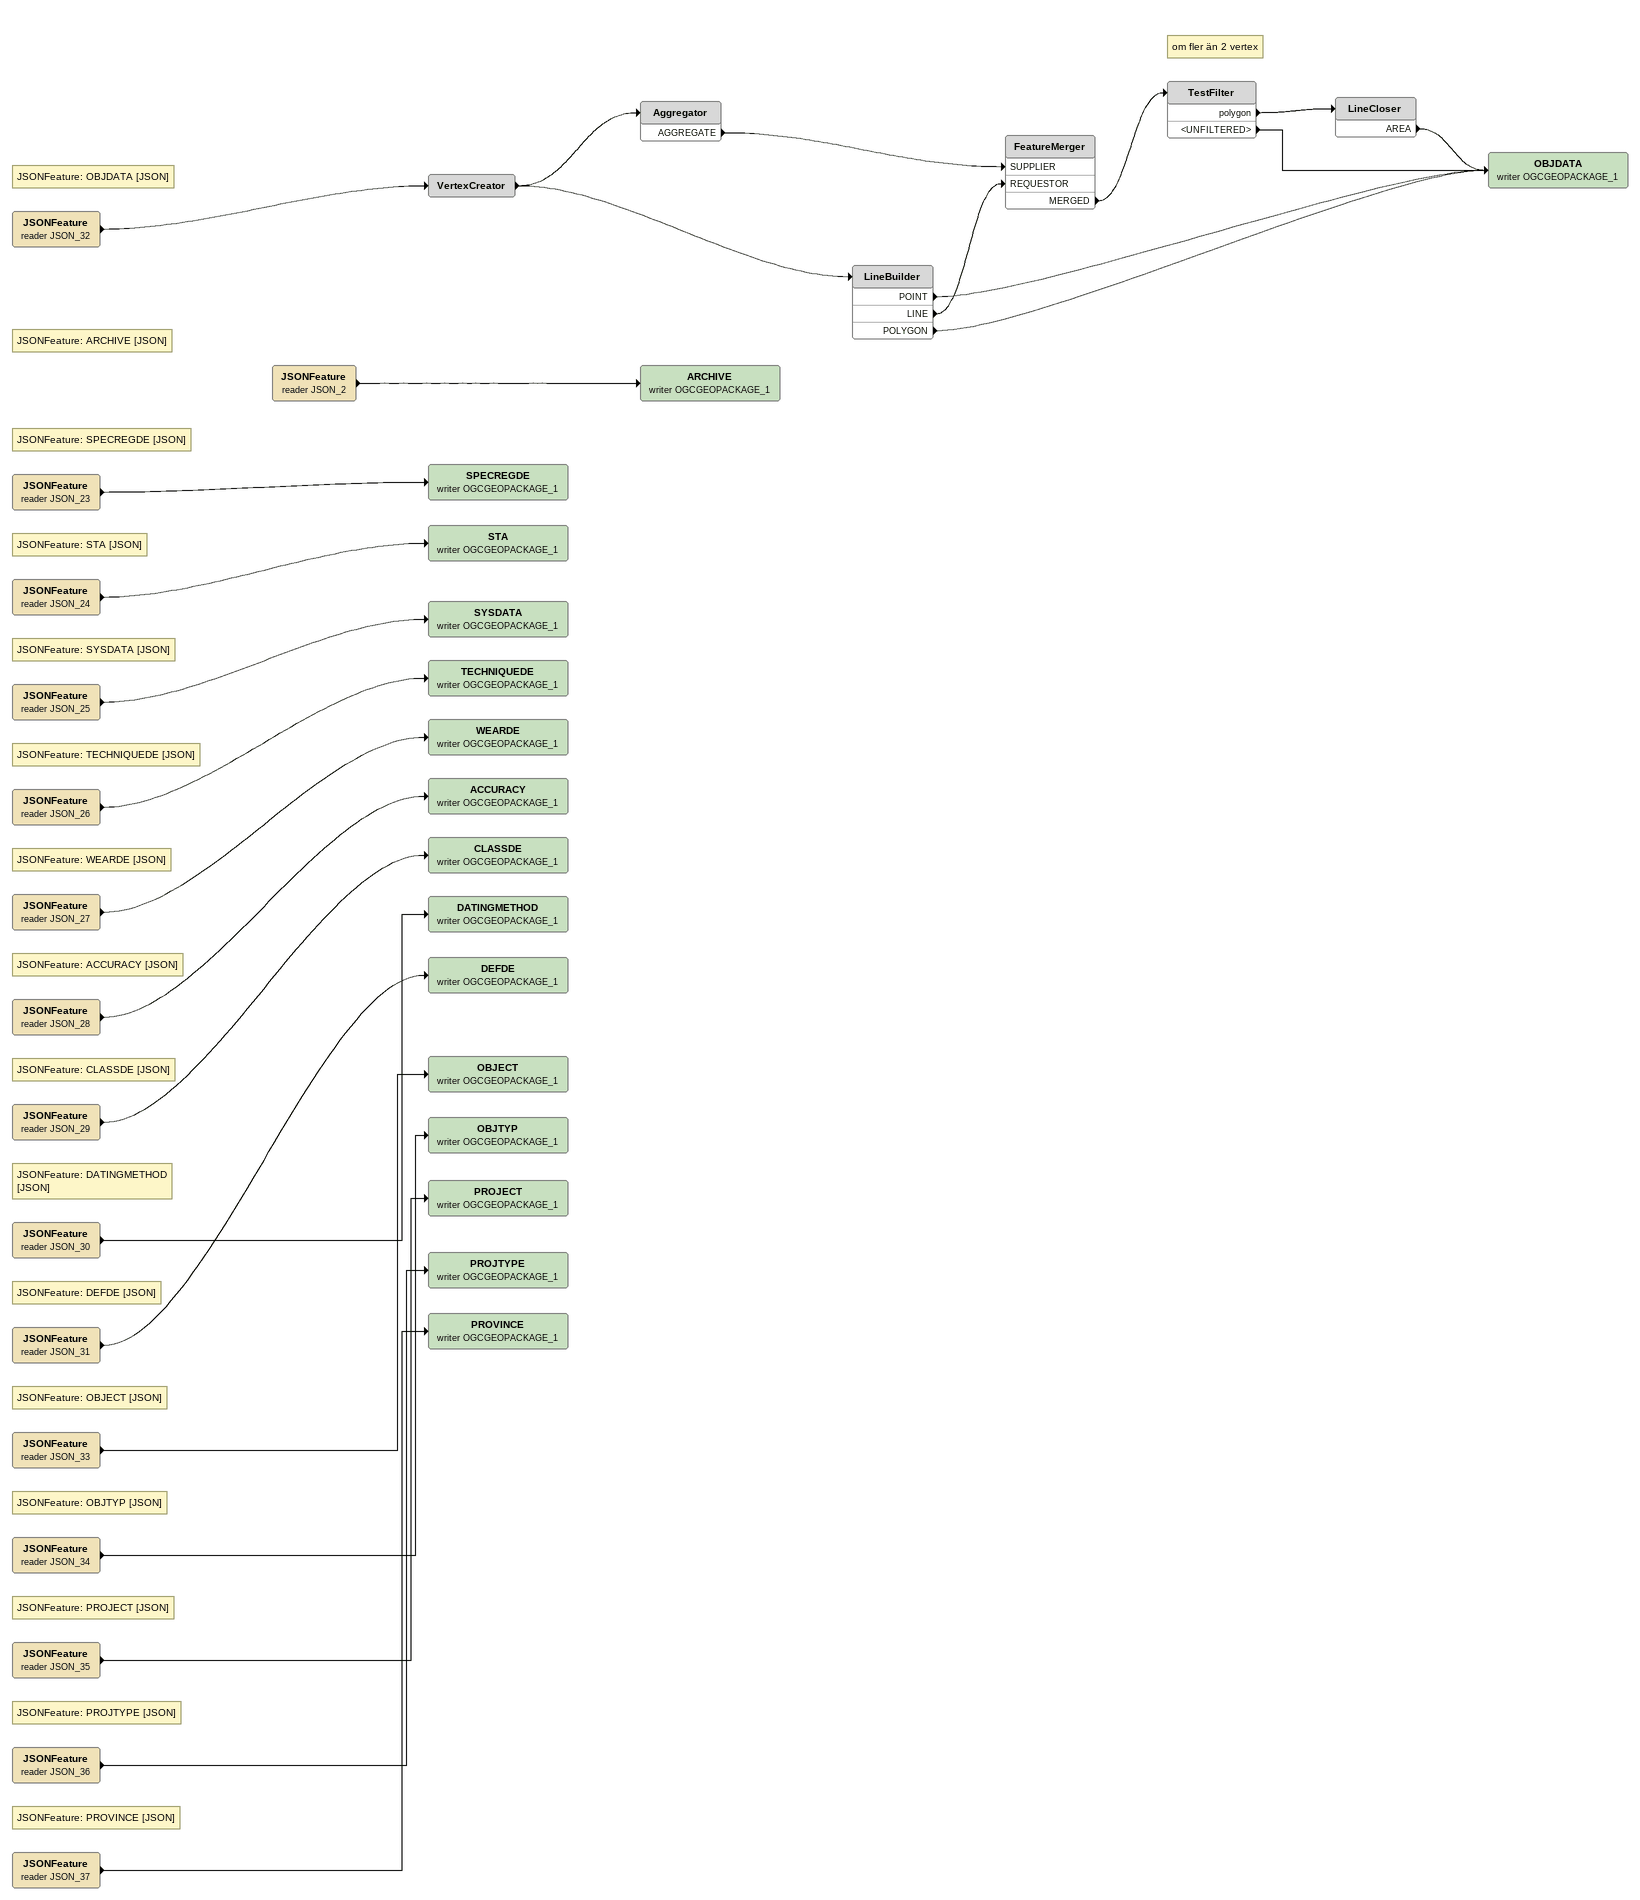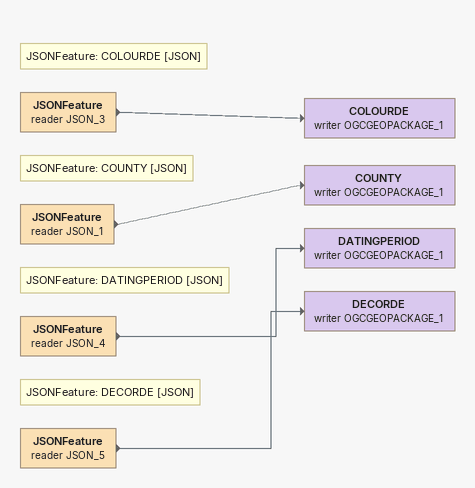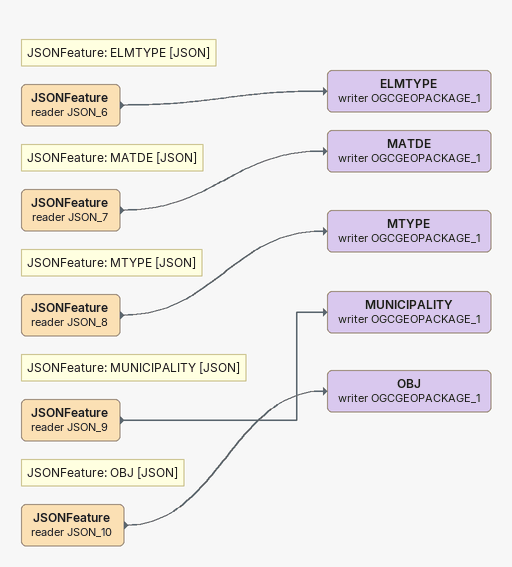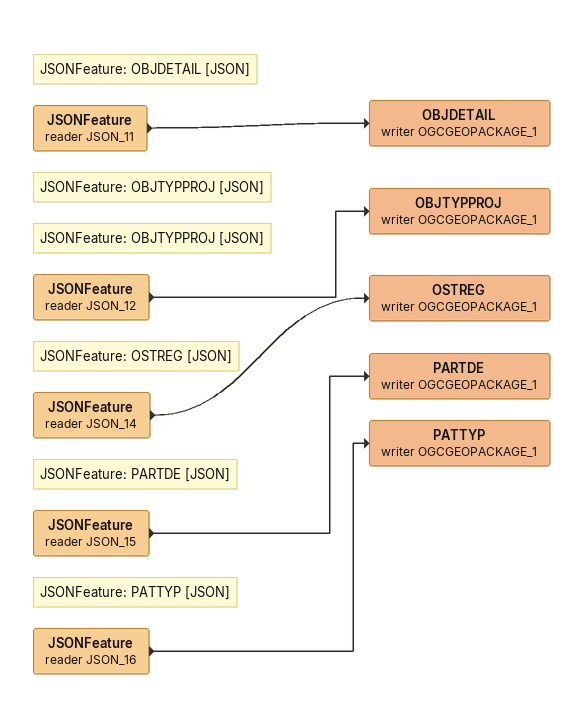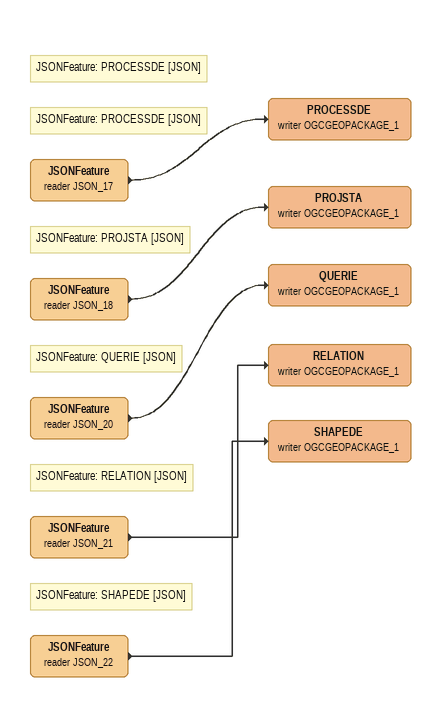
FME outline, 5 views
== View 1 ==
Note: JSONFeature: PROJECT [JSON]
JSONFeature (reader JSON_35)
    -> PROJECT (writer OGCGEOPACKAGE_1)
PROJECT (writer OGCGEOPACKAGE_1)
Note: JSONFeature: OBJDATA [JSON]
JSONFeature (reader JSON_32)
    -> VertexCreator
VertexCreator
    -> Aggregator
    -> LineBuilder
Aggregator
    AGGREGATE -> FeatureMerger [SUPPLIER]
LineBuilder
    POINT -> OBJDATA (writer OGCGEOPACKAGE_1)
    LINE -> FeatureMerger [REQUESTOR]
    POLYGON -> OBJDATA (writer OGCGEOPACKAGE_1)
FeatureMerger
    MERGED -> TestFilter
Note: om fler än 2 vertex
TestFilter
    polygon -> LineCloser
    <UNFILTERED> -> OBJDATA (writer OGCGEOPACKAGE_1)
LineCloser
    AREA -> OBJDATA (writer OGCGEOPACKAGE_1)
OBJDATA (writer OGCGEOPACKAGE_1)
Note: JSONFeature: SPECREGDE [JSON]
JSONFeature (reader JSON_23)
    -> SPECREGDE (writer OGCGEOPACKAGE_1)
SPECREGDE (writer OGCGEOPACKAGE_1)
Note: JSONFeature: STA [JSON]
JSONFeature (reader JSON_24)
    -> STA (writer OGCGEOPACKAGE_1)
STA (writer OGCGEOPACKAGE_1)
Note: JSONFeature: SYSDATA [JSON]
JSONFeature (reader JSON_25)
    -> SYSDATA (writer OGCGEOPACKAGE_1)
SYSDATA (writer OGCGEOPACKAGE_1)
Note: JSONFeature: TECHNIQUEDE [JSON]
JSONFeature (reader JSON_26)
    -> TECHNIQUEDE (writer OGCGEOPACKAGE_1)
TECHNIQUEDE (writer OGCGEOPACKAGE_1)
Note: JSONFeature: WEARDE [JSON]
JSONFeature (reader JSON_27)
    -> WEARDE (writer OGCGEOPACKAGE_1)
WEARDE (writer OGCGEOPACKAGE_1)
Note: JSONFeature: ACCURACY [JSON]
JSONFeature (reader JSON_28)
    -> ACCURACY (writer OGCGEOPACKAGE_1)
ACCURACY (writer OGCGEOPACKAGE_1)
Note: JSONFeature: CLASSDE [JSON]
JSONFeature (reader JSON_29)
    -> CLASSDE (writer OGCGEOPACKAGE_1)
CLASSDE (writer OGCGEOPACKAGE_1)
Note: JSONFeature: DATINGMETHOD [JSON]
JSONFeature (reader JSON_30)
    -> DATINGMETHOD (writer OGCGEOPACKAGE_1)
DATINGMETHOD (writer OGCGEOPACKAGE_1)
Note: JSONFeature: DEFDE [JSON]
JSONFeature (reader JSON_31)
    -> DEFDE (writer OGCGEOPACKAGE_1)
DEFDE (writer OGCGEOPACKAGE_1)
Note: JSONFeature: OBJECT [JSON]
JSONFeature (reader JSON_33)
    -> OBJECT (writer OGCGEOPACKAGE_1)
OBJECT (writer OGCGEOPACKAGE_1)
Note: JSONFeature: OBJTYP [JSON]
JSONFeature (reader JSON_34)
    -> OBJTYP (writer OGCGEOPACKAGE_1)
OBJTYP (writer OGCGEOPACKAGE_1)
Note: JSONFeature: PROJTYPE [JSON]
JSONFeature (reader JSON_36)
    -> PROJTYPE (writer OGCGEOPACKAGE_1)
PROJTYPE (writer OGCGEOPACKAGE_1)
Note: JSONFeature: PROVINCE [JSON]
JSONFeature (reader JSON_37)
    -> PROVINCE (writer OGCGEOPACKAGE_1)
PROVINCE (writer OGCGEOPACKAGE_1)
Note: JSONFeature: ARCHIVE [JSON]
JSONFeature (reader JSON_2)
    -> ARCHIVE (writer OGCGEOPACKAGE_1)
ARCHIVE (writer OGCGEOPACKAGE_1)

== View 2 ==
Note: JSONFeature: COLOURDE [JSON]
JSONFeature (reader JSON_3)
    -> COLOURDE (writer OGCGEOPACKAGE_1)
COLOURDE (writer OGCGEOPACKAGE_1)
Note: JSONFeature: COUNTY [JSON]
JSONFeature (reader JSON_1)
    -> COUNTY (writer OGCGEOPACKAGE_1)
COUNTY (writer OGCGEOPACKAGE_1)
Note: JSONFeature: DATINGPERIOD [JSON]
JSONFeature (reader JSON_4)
    -> DATINGPERIOD (writer OGCGEOPACKAGE_1)
DATINGPERIOD (writer OGCGEOPACKAGE_1)
Note: JSONFeature: DECORDE [JSON]
JSONFeature (reader JSON_5)
    -> DECORDE (writer OGCGEOPACKAGE_1)
DECORDE (writer OGCGEOPACKAGE_1)

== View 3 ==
Note: JSONFeature: ELMTYPE [JSON]
JSONFeature (reader JSON_6)
    -> ELMTYPE (writer OGCGEOPACKAGE_1)
ELMTYPE (writer OGCGEOPACKAGE_1)
Note: JSONFeature: MATDE [JSON]
JSONFeature (reader JSON_7)
    -> MATDE (writer OGCGEOPACKAGE_1)
MATDE (writer OGCGEOPACKAGE_1)
Note: JSONFeature: MTYPE [JSON]
JSONFeature (reader JSON_8)
    -> MTYPE (writer OGCGEOPACKAGE_1)
MTYPE (writer OGCGEOPACKAGE_1)
Note: JSONFeature: MUNICIPALITY [JSON]
JSONFeature (reader JSON_9)
    -> MUNICIPALITY (writer OGCGEOPACKAGE_1)
MUNICIPALITY (writer OGCGEOPACKAGE_1)
Note: JSONFeature: OBJ [JSON]
JSONFeature (reader JSON_10)
    -> OBJ (writer OGCGEOPACKAGE_1)
OBJ (writer OGCGEOPACKAGE_1)

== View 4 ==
Note: JSONFeature: OBJDETAIL [JSON]
JSONFeature (reader JSON_11)
    -> OBJDETAIL (writer OGCGEOPACKAGE_1)
OBJDETAIL (writer OGCGEOPACKAGE_1)
Note: JSONFeature: OBJTYPPROJ [JSON]
Note: JSONFeature: OBJTYPPROJ [JSON]
JSONFeature (reader JSON_12)
    -> OBJTYPPROJ (writer OGCGEOPACKAGE_1)
OBJTYPPROJ (writer OGCGEOPACKAGE_1)
Note: JSONFeature: OSTREG [JSON]
JSONFeature (reader JSON_14)
    -> OSTREG (writer OGCGEOPACKAGE_1)
OSTREG (writer OGCGEOPACKAGE_1)
Note: JSONFeature: PARTDE [JSON]
JSONFeature (reader JSON_15)
    -> PARTDE (writer OGCGEOPACKAGE_1)
PARTDE (writer OGCGEOPACKAGE_1)
Note: JSONFeature: PATTYP [JSON]
JSONFeature (reader JSON_16)
    -> PATTYP (writer OGCGEOPACKAGE_1)
PATTYP (writer OGCGEOPACKAGE_1)

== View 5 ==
Note: JSONFeature: PROCESSDE [JSON]
Note: JSONFeature: PROCESSDE [JSON]
JSONFeature (reader JSON_17)
    -> PROCESSDE (writer OGCGEOPACKAGE_1)
PROCESSDE (writer OGCGEOPACKAGE_1)
Note: JSONFeature: PROJSTA [JSON]
JSONFeature (reader JSON_18)
    -> PROJSTA (writer OGCGEOPACKAGE_1)
PROJSTA (writer OGCGEOPACKAGE_1)
Note: JSONFeature: QUERIE [JSON]
JSONFeature (reader JSON_20)
    -> QUERIE (writer OGCGEOPACKAGE_1)
QUERIE (writer OGCGEOPACKAGE_1)
Note: JSONFeature: RELATION [JSON]
JSONFeature (reader JSON_21)
    -> RELATION (writer OGCGEOPACKAGE_1)
RELATION (writer OGCGEOPACKAGE_1)
Note: JSONFeature: SHAPEDE [JSON]
JSONFeature (reader JSON_22)
    -> SHAPEDE (writer OGCGEOPACKAGE_1)
SHAPEDE (writer OGCGEOPACKAGE_1)
